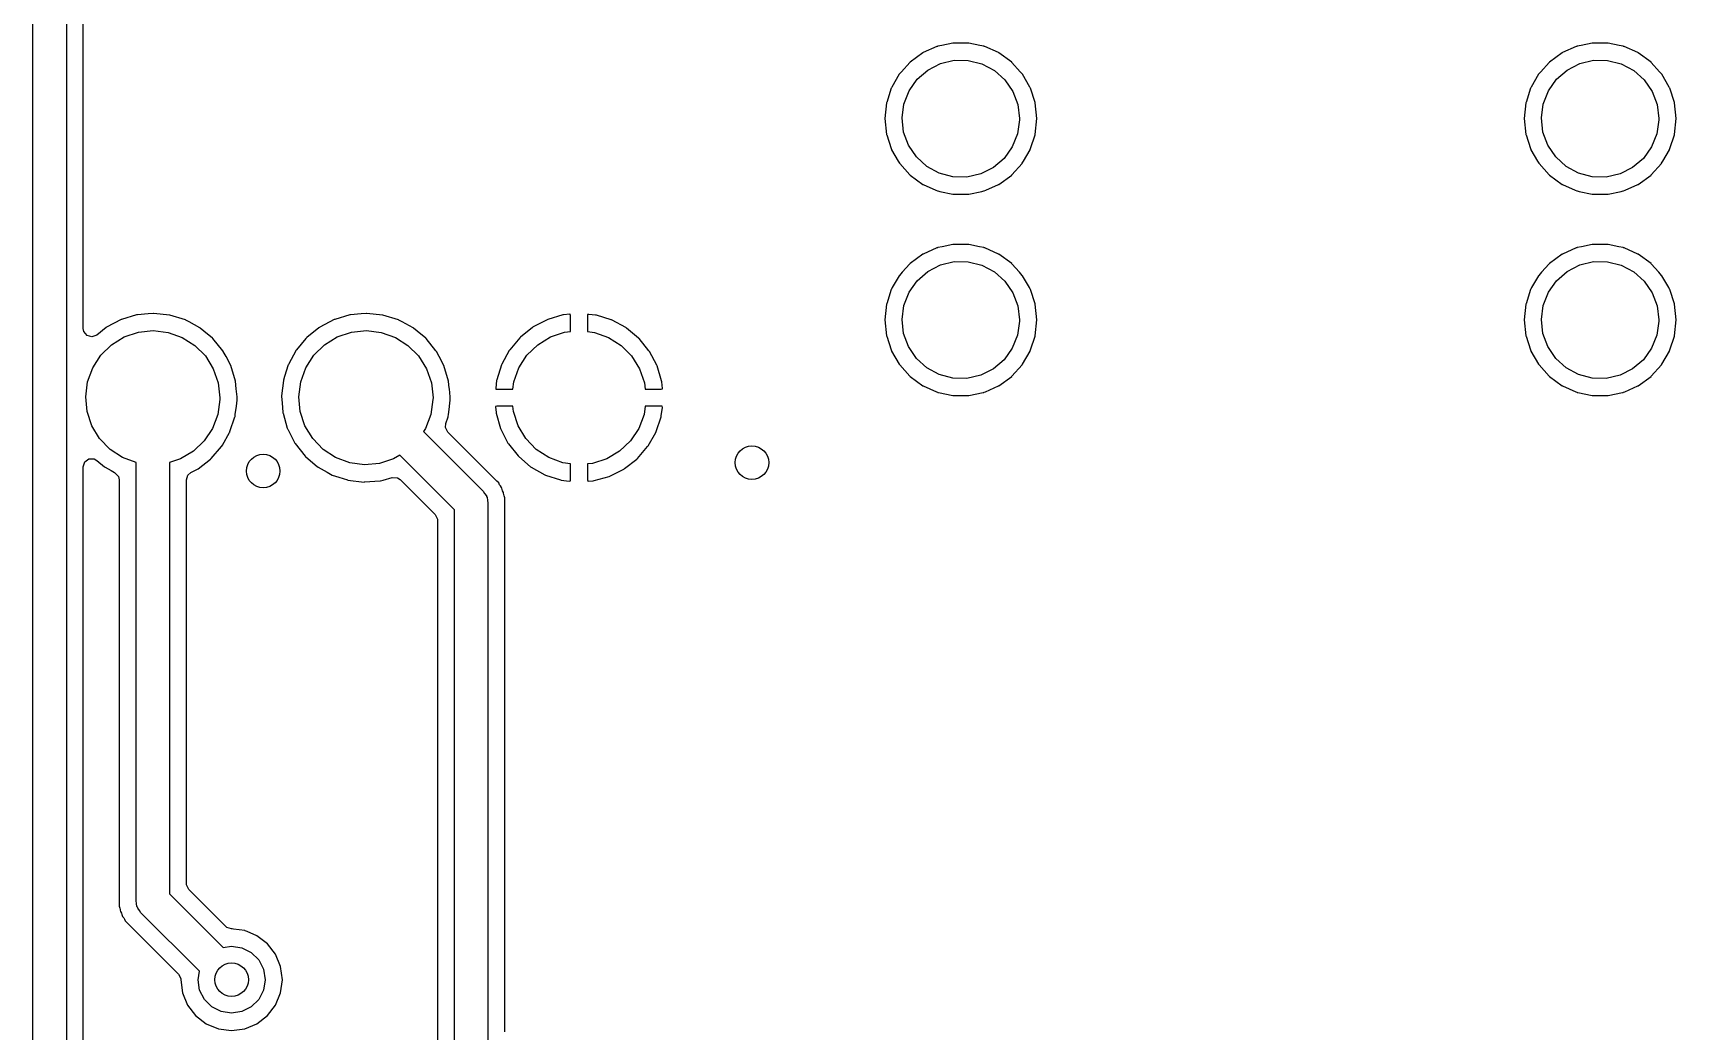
# Model space of a CAD drawing. Extents: x 0.4 to 11.3, y -7.9 to -0.4.
# Drawn here: x 5.304 to 6.075, y -3.637 to -3.168 of the extents above; entities that cross this region are included whole.
import ezdxf

# ---------------------------------------------------------------- set-up
doc = ezdxf.new("R2010")
doc.units = 0
doc.header["$MEASUREMENT"] = 0
doc.layers.add('BLACK', color=7, linetype='CONTINUOUS')

msp = doc.modelspace()

# ---------------------------------------------------------------- linework, layer by layer
at = {"layer": 'BLACK', "linetype": 'CONTINUOUS'}
for p, q in [((5.30431, -3.87124), (5.30431, -3.12875)), ((5.32006, -3.13202), (5.32006, -3.86798)), ((5.32795, -3.30717), (5.32795, -3.13691)), ((5.72856, -3.17484), (5.72213, -3.17771)), ((5.72875, -3.17476), (5.72856, -3.17484)), ((5.72856, -3.17484), (5.72856, -3.17484)), ((5.72895, -3.17472), (5.72875, -3.17476)), ((5.73083, -3.17432), (5.72895, -3.17472)), ((5.72895, -3.17472), (5.72895, -3.17472)), ((5.73604, -3.17321), (5.73083, -3.17432)), ((5.74349, -3.17321), (5.73604, -3.17321)), ((5.7487, -3.17432), (5.74349, -3.17321)), ((5.75058, -3.17472), (5.7487, -3.17432)), ((5.75078, -3.17476), (5.75058, -3.17472)), ((5.75058, -3.17472), (5.75058, -3.17472)), ((5.75097, -3.17484), (5.75078, -3.17476)), ((5.7574, -3.17771), (5.75097, -3.17484)), ((5.75097, -3.17484), (5.75097, -3.17484)), ((6.02856, -3.17484), (6.02213, -3.17771)), ((6.02875, -3.17476), (6.02856, -3.17484)), ((6.02856, -3.17484), (6.02856, -3.17484)), ((6.02895, -3.17472), (6.02875, -3.17476)), ((6.03083, -3.17432), (6.02895, -3.17472)), ((6.02895, -3.17472), (6.02895, -3.17472)), ((6.03604, -3.17321), (6.03083, -3.17432)), ((6.04349, -3.17321), (6.03604, -3.17321)), ((6.0487, -3.17432), (6.04349, -3.17321)), ((6.05058, -3.17472), (6.0487, -3.17432)), ((6.05078, -3.17476), (6.05058, -3.17472)), ((6.05058, -3.17472), (6.05058, -3.17472)), ((6.05097, -3.17484), (6.05078, -3.17476)), ((6.0574, -3.17771), (6.05097, -3.17484)), ((6.05097, -3.17484), (6.05097, -3.17484)), ((5.71577, -3.18232), (5.71187, -3.18666)), ((5.71591, -3.18217), (5.71577, -3.18232)), ((5.71577, -3.18232), (5.71577, -3.18232)), ((5.72194, -3.17779), (5.71591, -3.18217)), ((5.72213, -3.17771), (5.72194, -3.17779)), ((5.72213, -3.17771), (5.72213, -3.17771)), ((5.72427, -3.18587), (5.73016, -3.18283)), ((5.73016, -3.18283), (5.7366, -3.18128)), ((5.7366, -3.18128), (5.74322, -3.18132)), ((5.74322, -3.18132), (5.74964, -3.18293)), ((5.74964, -3.18293), (5.75549, -3.18603)), ((5.75759, -3.17779), (5.7574, -3.17771)), ((5.7574, -3.17771), (5.7574, -3.17771)), ((5.76362, -3.18217), (5.75759, -3.17779)), ((5.76375, -3.18232), (5.76362, -3.18217)), ((5.76766, -3.18666), (5.76375, -3.18232)), ((5.76375, -3.18232), (5.76375, -3.18232)), ((6.01577, -3.18232), (6.01187, -3.18666)), ((6.01591, -3.18217), (6.01577, -3.18232)), ((6.01577, -3.18232), (6.01577, -3.18232)), ((6.02194, -3.17779), (6.01591, -3.18217)), ((6.02213, -3.17771), (6.02194, -3.17779)), ((6.02213, -3.17771), (6.02213, -3.17771)), ((6.02427, -3.18587), (6.03016, -3.18283)), ((6.03016, -3.18283), (6.0366, -3.18128)), ((6.0366, -3.18128), (6.04322, -3.18132)), ((6.04322, -3.18132), (6.04964, -3.18293)), ((6.04964, -3.18293), (6.05549, -3.18603)), ((6.05759, -3.17779), (6.0574, -3.17771)), ((6.0574, -3.17771), (6.0574, -3.17771)), ((6.06362, -3.18217), (6.05759, -3.17779)), ((6.06375, -3.18232), (6.06362, -3.18217)), ((6.06766, -3.18666), (6.06375, -3.18232)), ((6.06375, -3.18232), (6.06375, -3.18232)), ((5.71082, -3.18788), (5.70736, -3.19388)), ((5.71092, -3.18771), (5.71082, -3.18788)), ((5.71082, -3.18788), (5.71082, -3.18788)), ((5.71187, -3.18666), (5.71092, -3.18771)), ((5.71548, -3.19564), (5.71928, -3.19022)), ((5.71928, -3.19022), (5.72427, -3.18587)), ((5.75549, -3.18603), (5.76044, -3.19044)), ((5.76044, -3.19044), (5.76419, -3.19589)), ((5.7686, -3.18771), (5.76766, -3.18666)), ((5.76871, -3.18788), (5.7686, -3.18771)), ((5.77217, -3.19388), (5.76871, -3.18788)), ((5.76871, -3.18788), (5.76871, -3.18788)), ((6.01082, -3.18788), (6.00736, -3.19388)), ((6.01092, -3.18771), (6.01082, -3.18788)), ((6.01082, -3.18788), (6.01082, -3.18788)), ((6.01187, -3.18666), (6.01092, -3.18771)), ((6.01548, -3.19564), (6.01928, -3.19022)), ((6.01928, -3.19022), (6.02427, -3.18587)), ((6.05549, -3.18603), (6.06044, -3.19044)), ((6.06044, -3.19044), (6.06419, -3.19589)), ((6.0686, -3.18771), (6.06766, -3.18666)), ((6.06871, -3.18788), (6.0686, -3.18771)), ((6.07217, -3.19388), (6.06871, -3.18788)), ((6.06871, -3.18788), (6.06871, -3.18788)), ((5.70713, -3.19436), (5.70496, -3.20106)), ((5.7072, -3.19416), (5.70713, -3.19436)), ((5.70713, -3.19436), (5.70713, -3.19436)), ((5.70736, -3.19388), (5.7072, -3.19416)), ((5.71307, -3.20181), (5.71548, -3.19564)), ((5.76419, -3.19589), (5.76653, -3.20209)), ((5.77233, -3.19416), (5.77217, -3.19388)), ((5.77239, -3.19436), (5.77233, -3.19416)), ((5.77457, -3.20106), (5.77239, -3.19436)), ((5.77239, -3.19436), (5.77239, -3.19436)), ((6.00713, -3.19436), (6.00496, -3.20106)), ((6.0072, -3.19416), (6.00713, -3.19436)), ((6.00713, -3.19436), (6.00713, -3.19436)), ((6.00736, -3.19388), (6.0072, -3.19416)), ((6.01307, -3.20181), (6.01548, -3.19564)), ((6.06419, -3.19589), (6.06653, -3.20209)), ((6.07233, -3.19416), (6.07217, -3.19388)), ((6.07239, -3.19436), (6.07233, -3.19416)), ((6.07457, -3.20106), (6.07239, -3.19436)), ((6.07239, -3.19436), (6.07239, -3.19436)), ((5.70489, -3.20125), (5.70412, -3.20866)), ((5.70496, -3.20106), (5.70489, -3.20125)), ((5.70496, -3.20106), (5.70496, -3.20106)), ((5.71221, -3.20837), (5.71307, -3.20181)), ((5.76653, -3.20209), (5.76732, -3.20866)), ((5.77463, -3.20125), (5.77457, -3.20106)), ((5.77457, -3.20106), (5.77457, -3.20106)), ((5.77541, -3.20866), (5.77463, -3.20125)), ((6.00489, -3.20125), (6.00412, -3.20866)), ((6.00496, -3.20106), (6.00489, -3.20125)), ((6.00496, -3.20106), (6.00496, -3.20106)), ((6.01221, -3.20837), (6.01307, -3.20181)), ((6.06653, -3.20209), (6.06732, -3.20866)), ((6.07463, -3.20125), (6.07457, -3.20106)), ((6.07457, -3.20106), (6.07457, -3.20106)), ((6.07541, -3.20866), (6.07463, -3.20125)), ((5.70412, -3.20866), (5.70489, -3.21607)), ((5.71293, -3.21495), (5.71221, -3.20837)), ((5.71521, -3.22117), (5.71293, -3.21495)), ((5.76732, -3.20924), (5.76638, -3.21579)), ((5.76732, -3.20866), (5.76732, -3.20924)), ((5.77463, -3.21607), (5.77541, -3.20866)), ((6.00412, -3.20866), (6.00489, -3.21607)), ((6.01293, -3.21495), (6.01221, -3.20837)), ((6.01521, -3.22117), (6.01293, -3.21495)), ((6.06732, -3.20924), (6.06638, -3.21579)), ((6.06732, -3.20866), (6.06732, -3.20924)), ((6.07463, -3.21607), (6.07541, -3.20866)), ((5.70489, -3.21607), (5.70496, -3.21627)), ((5.70496, -3.21627), (5.70496, -3.21627)), ((5.70496, -3.21627), (5.70706, -3.22272)), ((5.70706, -3.22272), (5.7072, -3.22316)), ((5.7072, -3.22316), (5.7073, -3.22334)), ((5.7189, -3.22667), (5.71521, -3.22117)), ((5.76391, -3.22194), (5.76005, -3.22732)), ((5.76638, -3.21579), (5.76391, -3.22194)), ((5.77223, -3.22334), (5.77233, -3.22316)), ((5.77233, -3.22316), (5.77247, -3.22272)), ((5.77247, -3.22272), (5.77457, -3.21627)), ((5.77457, -3.21627), (5.77463, -3.21607)), ((5.77457, -3.21627), (5.77457, -3.21627)), ((6.00489, -3.21607), (6.00496, -3.21627)), ((6.00496, -3.21627), (6.00496, -3.21627)), ((6.00496, -3.21627), (6.00706, -3.22272)), ((6.00706, -3.22272), (6.0072, -3.22316)), ((6.0072, -3.22316), (6.0073, -3.22334)), ((6.0189, -3.22667), (6.01521, -3.22117)), ((6.06391, -3.22194), (6.06005, -3.22732)), ((6.06638, -3.21579), (6.06391, -3.22194)), ((6.07223, -3.22334), (6.07233, -3.22316)), ((6.07233, -3.22316), (6.07247, -3.22272)), ((6.07247, -3.22272), (6.07457, -3.21627)), ((6.07457, -3.21627), (6.07463, -3.21607)), ((6.07457, -3.21627), (6.07457, -3.21627)), ((5.7073, -3.22334), (5.7073, -3.22334)), ((5.7073, -3.22334), (5.71038, -3.22867)), ((5.71038, -3.22867), (5.71092, -3.22961)), ((5.71092, -3.22961), (5.71106, -3.22977)), ((5.71106, -3.22977), (5.71577, -3.235)), ((5.7238, -3.23113), (5.7189, -3.22667)), ((5.76005, -3.22732), (5.75501, -3.23162)), ((5.76375, -3.235), (5.76847, -3.22977)), ((5.76847, -3.22977), (5.7686, -3.22961)), ((5.7686, -3.22961), (5.76915, -3.22867)), ((5.76915, -3.22867), (5.77223, -3.22334)), ((5.77223, -3.22334), (5.77223, -3.22334)), ((6.0073, -3.22334), (6.0073, -3.22334)), ((6.0073, -3.22334), (6.01038, -3.22867)), ((6.01038, -3.22867), (6.01092, -3.22961)), ((6.01092, -3.22961), (6.01106, -3.22977)), ((6.01106, -3.22977), (6.01577, -3.235)), ((6.0238, -3.23113), (6.0189, -3.22667)), ((6.06005, -3.22732), (6.05501, -3.23162)), ((6.06375, -3.235), (6.06847, -3.22977)), ((6.06847, -3.22977), (6.0686, -3.22961)), ((6.0686, -3.22961), (6.06915, -3.22867)), ((6.06915, -3.22867), (6.07223, -3.22334)), ((6.07223, -3.22334), (6.07223, -3.22334)), ((5.71577, -3.235), (5.71577, -3.235)), ((5.71577, -3.235), (5.71591, -3.23515)), ((5.71591, -3.23515), (5.72194, -3.23953)), ((5.72962, -3.23429), (5.7238, -3.23113)), ((5.73602, -3.23597), (5.72962, -3.23429)), ((5.74264, -3.23607), (5.73602, -3.23597)), ((5.7491, -3.23459), (5.74264, -3.23607)), ((5.75501, -3.23162), (5.7491, -3.23459)), ((5.75759, -3.23953), (5.76362, -3.23515)), ((5.76362, -3.23515), (5.76375, -3.235)), ((5.76375, -3.235), (5.76375, -3.235)), ((6.01577, -3.235), (6.01577, -3.235)), ((6.01577, -3.235), (6.01591, -3.23515)), ((6.01591, -3.23515), (6.02194, -3.23953)), ((6.02962, -3.23429), (6.0238, -3.23113)), ((6.03602, -3.23597), (6.02962, -3.23429)), ((6.04264, -3.23607), (6.03602, -3.23597)), ((6.0491, -3.23459), (6.04264, -3.23607)), ((6.05501, -3.23162), (6.0491, -3.23459)), ((6.05759, -3.23953), (6.06362, -3.23515)), ((6.06362, -3.23515), (6.06375, -3.235)), ((6.06375, -3.235), (6.06375, -3.235)), ((5.72194, -3.23953), (5.72213, -3.23962)), ((5.72213, -3.23962), (5.72213, -3.23962)), ((5.72213, -3.23962), (5.72805, -3.24225)), ((5.72805, -3.24225), (5.72875, -3.24256)), ((5.72875, -3.24256), (5.72895, -3.24261)), ((5.72895, -3.24261), (5.72895, -3.24261)), ((5.72895, -3.24261), (5.72997, -3.24283)), ((5.72997, -3.24283), (5.73604, -3.24411)), ((5.73604, -3.24411), (5.74349, -3.24411)), ((5.74349, -3.24411), (5.74955, -3.24283)), ((5.74955, -3.24283), (5.75058, -3.24261)), ((5.75058, -3.24261), (5.75078, -3.24256)), ((5.75058, -3.24261), (5.75058, -3.24261)), ((5.75078, -3.24256), (5.75148, -3.24225)), ((5.75148, -3.24225), (5.7574, -3.23962)), ((5.7574, -3.23962), (5.75759, -3.23953)), ((5.7574, -3.23962), (5.7574, -3.23962)), ((6.02194, -3.23953), (6.02213, -3.23962)), ((6.02213, -3.23962), (6.02213, -3.23962)), ((6.02213, -3.23962), (6.02805, -3.24225)), ((6.02805, -3.24225), (6.02875, -3.24256)), ((6.02875, -3.24256), (6.02895, -3.24261)), ((6.02895, -3.24261), (6.02895, -3.24261)), ((6.02895, -3.24261), (6.02997, -3.24283)), ((6.02997, -3.24283), (6.03604, -3.24411)), ((6.03604, -3.24411), (6.04349, -3.24411)), ((6.04349, -3.24411), (6.04955, -3.24283)), ((6.04955, -3.24283), (6.05058, -3.24261)), ((6.05058, -3.24261), (6.05078, -3.24256)), ((6.05058, -3.24261), (6.05058, -3.24261)), ((6.05078, -3.24256), (6.05148, -3.24225)), ((6.05148, -3.24225), (6.0574, -3.23962)), ((6.0574, -3.23962), (6.05759, -3.23953)), ((6.0574, -3.23962), (6.0574, -3.23962)), ((5.72856, -3.26933), (5.72213, -3.27219)), ((5.72875, -3.26925), (5.72856, -3.26933)), ((5.72856, -3.26933), (5.72856, -3.26933)), ((5.72895, -3.2692), (5.72875, -3.26925)), ((5.731, -3.26877), (5.72895, -3.2692)), ((5.72895, -3.2692), (5.72895, -3.2692)), ((5.73604, -3.2677), (5.731, -3.26877)), ((5.74349, -3.2677), (5.73604, -3.2677)), ((5.74853, -3.26877), (5.74349, -3.2677)), ((5.75058, -3.2692), (5.74853, -3.26877)), ((5.75078, -3.26925), (5.75058, -3.2692)), ((5.75058, -3.2692), (5.75058, -3.2692)), ((5.75097, -3.26933), (5.75078, -3.26925)), ((5.7574, -3.27219), (5.75097, -3.26933)), ((5.75097, -3.26933), (5.75097, -3.26933)), ((6.02856, -3.26933), (6.02213, -3.27219)), ((6.02875, -3.26925), (6.02856, -3.26933)), ((6.02856, -3.26933), (6.02856, -3.26933)), ((6.02895, -3.2692), (6.02875, -3.26925)), ((6.031, -3.26877), (6.02895, -3.2692)), ((6.02895, -3.2692), (6.02895, -3.2692)), ((6.03604, -3.2677), (6.031, -3.26877)), ((6.04349, -3.2677), (6.03604, -3.2677)), ((6.04853, -3.26877), (6.04349, -3.2677)), ((6.05058, -3.2692), (6.04853, -3.26877)), ((6.05078, -3.26925), (6.05058, -3.2692)), ((6.05058, -3.2692), (6.05058, -3.2692)), ((6.05097, -3.26933), (6.05078, -3.26925)), ((6.0574, -3.27219), (6.05097, -3.26933)), ((6.05097, -3.26933), (6.05097, -3.26933)), ((5.71577, -3.27681), (5.71225, -3.28073)), ((5.71591, -3.27666), (5.71577, -3.27681)), ((5.71577, -3.27681), (5.71577, -3.27681)), ((5.72194, -3.27228), (5.71591, -3.27666)), ((5.72213, -3.27219), (5.72194, -3.27228)), ((5.72213, -3.27219), (5.72213, -3.27219)), ((5.73016, -3.27732), (5.7366, -3.27577)), ((5.7366, -3.27577), (5.74322, -3.27581)), ((5.74322, -3.27581), (5.74964, -3.27742)), ((5.75759, -3.27228), (5.7574, -3.27219)), ((5.7574, -3.27219), (5.7574, -3.27219)), ((5.76362, -3.27666), (5.75759, -3.27228)), ((5.76375, -3.27681), (5.76362, -3.27666)), ((5.76728, -3.28073), (5.76375, -3.27681)), ((5.76375, -3.27681), (5.76375, -3.27681)), ((6.01577, -3.27681), (6.01225, -3.28073)), ((6.01591, -3.27666), (6.01577, -3.27681)), ((6.01577, -3.27681), (6.01577, -3.27681)), ((6.02194, -3.27228), (6.01591, -3.27666)), ((6.02213, -3.27219), (6.02194, -3.27228)), ((6.02213, -3.27219), (6.02213, -3.27219)), ((6.03016, -3.27732), (6.0366, -3.27577)), ((6.0366, -3.27577), (6.04322, -3.27581)), ((6.04322, -3.27581), (6.04964, -3.27742)), ((6.05759, -3.27228), (6.0574, -3.27219)), ((6.0574, -3.27219), (6.0574, -3.27219)), ((6.06362, -3.27666), (6.05759, -3.27228)), ((6.06375, -3.27681), (6.06362, -3.27666)), ((6.06728, -3.28073), (6.06375, -3.27681)), ((6.06375, -3.27681), (6.06375, -3.27681)), ((5.71082, -3.28237), (5.7076, -3.28796)), ((5.71092, -3.2822), (5.71082, -3.28237)), ((5.71082, -3.28237), (5.71082, -3.28237)), ((5.71225, -3.28073), (5.71092, -3.2822)), ((5.71548, -3.29013), (5.71928, -3.28471)), ((5.71928, -3.28471), (5.72427, -3.28036)), ((5.72427, -3.28036), (5.73016, -3.27732)), ((5.74964, -3.27742), (5.75549, -3.28052)), ((5.75549, -3.28052), (5.76044, -3.28492)), ((5.7686, -3.2822), (5.76728, -3.28073)), ((5.76871, -3.28237), (5.7686, -3.2822)), ((5.77193, -3.28796), (5.76871, -3.28237)), ((5.76871, -3.28237), (5.76871, -3.28237)), ((6.01082, -3.28237), (6.0076, -3.28796)), ((6.01092, -3.2822), (6.01082, -3.28237)), ((6.01082, -3.28237), (6.01082, -3.28237)), ((6.01225, -3.28073), (6.01092, -3.2822)), ((6.01548, -3.29013), (6.01928, -3.28471)), ((6.01928, -3.28471), (6.02427, -3.28036)), ((6.02427, -3.28036), (6.03016, -3.27732)), ((6.04964, -3.27742), (6.05549, -3.28052)), ((6.05549, -3.28052), (6.06044, -3.28492)), ((6.0686, -3.2822), (6.06728, -3.28073)), ((6.06871, -3.28237), (6.0686, -3.2822)), ((6.07193, -3.28796), (6.06871, -3.28237)), ((6.06871, -3.28237), (6.06871, -3.28237)), ((5.70713, -3.28884), (5.70496, -3.29554)), ((5.7072, -3.28865), (5.70713, -3.28884)), ((5.70713, -3.28884), (5.70713, -3.28884)), ((5.7076, -3.28796), (5.7072, -3.28865)), ((5.71307, -3.2963), (5.71548, -3.29013)), ((5.76044, -3.28492), (5.76419, -3.29038)), ((5.76419, -3.29038), (5.76653, -3.29658)), ((5.77233, -3.28865), (5.77193, -3.28796)), ((5.77239, -3.28884), (5.77233, -3.28865)), ((5.77457, -3.29554), (5.77239, -3.28884)), ((5.77239, -3.28884), (5.77239, -3.28884)), ((6.00713, -3.28884), (6.00496, -3.29554)), ((6.0072, -3.28865), (6.00713, -3.28884)), ((6.00713, -3.28884), (6.00713, -3.28884)), ((6.0076, -3.28796), (6.0072, -3.28865)), ((6.01307, -3.2963), (6.01548, -3.29013)), ((6.06044, -3.28492), (6.06419, -3.29038)), ((6.06419, -3.29038), (6.06653, -3.29658)), ((6.07233, -3.28865), (6.07193, -3.28796)), ((6.07239, -3.28884), (6.07233, -3.28865)), ((6.07457, -3.29554), (6.07239, -3.28884)), ((6.07239, -3.28884), (6.07239, -3.28884)), ((5.35834, -3.30026), (5.35336, -3.30071)), ((5.36087, -3.30003), (5.35834, -3.30026)), ((5.36106, -3.30005), (5.36087, -3.30003)), ((5.36836, -3.30081), (5.36106, -3.30005)), ((5.36106, -3.30005), (5.36106, -3.30005)), ((5.45834, -3.30026), (5.45336, -3.30071)), ((5.46087, -3.30003), (5.45834, -3.30026)), ((5.46106, -3.30005), (5.46087, -3.30003)), ((5.46836, -3.30081), (5.46106, -3.30005)), ((5.46106, -3.30005), (5.46106, -3.30005)), ((5.70489, -3.29574), (5.70412, -3.30315)), ((5.70496, -3.29554), (5.70489, -3.29574)), ((5.70496, -3.29554), (5.70496, -3.29554)), ((5.71221, -3.30286), (5.71307, -3.2963)), ((5.76653, -3.29658), (5.76732, -3.30315)), ((5.77457, -3.29554), (5.77457, -3.29554)), ((5.77463, -3.29574), (5.77457, -3.29554)), ((5.77541, -3.30315), (5.77463, -3.29574)), ((6.00489, -3.29574), (6.00412, -3.30315)), ((6.00496, -3.29554), (6.00489, -3.29574)), ((6.00496, -3.29554), (6.00496, -3.29554)), ((6.01221, -3.30286), (6.01307, -3.2963)), ((6.06653, -3.29658), (6.06732, -3.30315)), ((6.07463, -3.29574), (6.07457, -3.29554)), ((6.07457, -3.29554), (6.07457, -3.29554)), ((6.07541, -3.30315), (6.07463, -3.29574)), ((5.32821, -3.30855), (5.32795, -3.30717)), ((5.33877, -3.30661), (5.33429, -3.31021)), ((5.33892, -3.30649), (5.33877, -3.30661)), ((5.33877, -3.30661), (5.33877, -3.30661)), ((5.34576, -3.30291), (5.33892, -3.30649)), ((5.34595, -3.30285), (5.34576, -3.30291)), ((5.35299, -3.30078), (5.34595, -3.30285)), ((5.34595, -3.30285), (5.34595, -3.30285)), ((5.35317, -3.30073), (5.35299, -3.30078)), ((5.35299, -3.30078), (5.35299, -3.30078)), ((5.35336, -3.30071), (5.35317, -3.30073)), ((5.35336, -3.30071), (5.35336, -3.30071)), ((5.36855, -3.30083), (5.36836, -3.30081)), ((5.36836, -3.30081), (5.36836, -3.30081)), ((5.37593, -3.30312), (5.36855, -3.30083)), ((5.3761, -3.30321), (5.37593, -3.30312)), ((5.37767, -3.30406), (5.3761, -3.30321)), ((5.3761, -3.30321), (5.3761, -3.30321)), ((5.38272, -3.30679), (5.37767, -3.30406)), ((5.38287, -3.30691), (5.38272, -3.30679)), ((5.38457, -3.30832), (5.38287, -3.30691)), ((5.38287, -3.30691), (5.38287, -3.30691)), ((5.43844, -3.30687), (5.4329, -3.31133)), ((5.43877, -3.30661), (5.43844, -3.30687)), ((5.43892, -3.30649), (5.43877, -3.30661)), ((5.43877, -3.30661), (5.43877, -3.30661)), ((5.44576, -3.30291), (5.43892, -3.30649)), ((5.44595, -3.30285), (5.44576, -3.30291)), ((5.45299, -3.30078), (5.44595, -3.30285)), ((5.44595, -3.30285), (5.44595, -3.30285)), ((5.45317, -3.30073), (5.45299, -3.30078)), ((5.45299, -3.30078), (5.45299, -3.30078)), ((5.45336, -3.30071), (5.45317, -3.30073)), ((5.45336, -3.30071), (5.45336, -3.30071)), ((5.46855, -3.30083), (5.46836, -3.30081)), ((5.46836, -3.30081), (5.46836, -3.30081)), ((5.47593, -3.30312), (5.46855, -3.30083)), ((5.4761, -3.30321), (5.47593, -3.30312)), ((5.47767, -3.30406), (5.4761, -3.30321)), ((5.4761, -3.30321), (5.4761, -3.30321)), ((5.48272, -3.30679), (5.47767, -3.30406)), ((5.48287, -3.30691), (5.48272, -3.30679)), ((5.48457, -3.30832), (5.48287, -3.30691)), ((5.48287, -3.30691), (5.48287, -3.30691)), ((5.53878, -3.30662), (5.53306, -3.31122)), ((5.5391, -3.30642), (5.53878, -3.30662)), ((5.5456, -3.30301), (5.5391, -3.30642)), ((5.54595, -3.30287), (5.5456, -3.30301)), ((5.55299, -3.3008), (5.54595, -3.30287)), ((5.55337, -3.30073), (5.55299, -3.3008)), ((5.55626, -3.30047), (5.55337, -3.30073)), ((5.5564, -3.30048), (5.55626, -3.30047)), ((5.55649, -3.30055), (5.5564, -3.30048)), ((5.55665, -3.30105), (5.55649, -3.30055)), ((5.55665, -3.30855), (5.55665, -3.30105)), ((5.56456, -3.30068), (5.56453, -3.30084)), ((5.56453, -3.30084), (5.56453, -3.30855)), ((5.56463, -3.30061), (5.56456, -3.30068)), ((5.56514, -3.3005), (5.56463, -3.30061)), ((5.56836, -3.30083), (5.56514, -3.3005)), ((5.56873, -3.30091), (5.56836, -3.30083)), ((5.57574, -3.30308), (5.56873, -3.30091)), ((5.5759, -3.30315), (5.57574, -3.30308)), ((5.57609, -3.30323), (5.5759, -3.30315)), ((5.58254, -3.30672), (5.57609, -3.30323)), ((5.58286, -3.30693), (5.58254, -3.30672)), ((5.58851, -3.31161), (5.58286, -3.30693)), ((5.70412, -3.30315), (5.70489, -3.31056)), ((5.71293, -3.30944), (5.71221, -3.30286)), ((5.76732, -3.30373), (5.76638, -3.31028)), ((5.76732, -3.30315), (5.76732, -3.30373)), ((5.77463, -3.31056), (5.77541, -3.30315)), ((6.00412, -3.30315), (6.00489, -3.31056)), ((6.01293, -3.30944), (6.01221, -3.30286)), ((6.06732, -3.30373), (6.06638, -3.31028)), ((6.06732, -3.30315), (6.06732, -3.30373)), ((6.07463, -3.31056), (6.07541, -3.30315)), ((5.32972, -3.31043), (5.32821, -3.30855)), ((5.33204, -3.31106), (5.32972, -3.31043)), ((5.33429, -3.31021), (5.33204, -3.31106)), ((5.33618, -3.3197), (5.3412, -3.31479)), ((5.3412, -3.31479), (5.34718, -3.31111)), ((5.34718, -3.31111), (5.35383, -3.30884)), ((5.35383, -3.30884), (5.36081, -3.30811)), ((5.36081, -3.30811), (5.36778, -3.30894)), ((5.36778, -3.30894), (5.3744, -3.3113)), ((5.3744, -3.3113), (5.38033, -3.31506)), ((5.38033, -3.31506), (5.38527, -3.32004)), ((5.38868, -3.31172), (5.38457, -3.30832)), ((5.3888, -3.31186), (5.38868, -3.31172)), ((5.39344, -3.31755), (5.3888, -3.31186)), ((5.3888, -3.31186), (5.3888, -3.31186)), ((5.43244, -3.31188), (5.42805, -3.3171)), ((5.4329, -3.31133), (5.43244, -3.31188)), ((5.43618, -3.3197), (5.4412, -3.31479)), ((5.4412, -3.31479), (5.44718, -3.31111)), ((5.44718, -3.31111), (5.45383, -3.30884)), ((5.45383, -3.30884), (5.46081, -3.30811)), ((5.46081, -3.30811), (5.46778, -3.30894)), ((5.46778, -3.30894), (5.4744, -3.3113)), ((5.4744, -3.3113), (5.48033, -3.31506)), ((5.48033, -3.31506), (5.48527, -3.32004)), ((5.48868, -3.31172), (5.48457, -3.30832)), ((5.4888, -3.31186), (5.48868, -3.31172)), ((5.49344, -3.31755), (5.4888, -3.31186)), ((5.4888, -3.31186), (5.4888, -3.31186)), ((5.53279, -3.31149), (5.52807, -3.31711)), ((5.53306, -3.31122), (5.53279, -3.31149)), ((5.53618, -3.3197), (5.5412, -3.31479)), ((5.5412, -3.31479), (5.54718, -3.31111)), ((5.54718, -3.31111), (5.55383, -3.30884)), ((5.55383, -3.30884), (5.55665, -3.30855)), ((5.56453, -3.30855), (5.56778, -3.30894)), ((5.56778, -3.30894), (5.5744, -3.3113)), ((5.5744, -3.3113), (5.58033, -3.31506)), ((5.58033, -3.31506), (5.58527, -3.32004)), ((5.58878, -3.31188), (5.58851, -3.31161)), ((5.59342, -3.31757), (5.58878, -3.31188)), ((5.70489, -3.31056), (5.70496, -3.31076)), ((5.70496, -3.31076), (5.70496, -3.31076)), ((5.70496, -3.31076), (5.70706, -3.31722)), ((5.71521, -3.31566), (5.71293, -3.30944)), ((5.7189, -3.32116), (5.71521, -3.31566)), ((5.76638, -3.31028), (5.76391, -3.31643)), ((5.77247, -3.31722), (5.77457, -3.31076)), ((5.77457, -3.31076), (5.77463, -3.31056)), ((5.77457, -3.31076), (5.77457, -3.31076)), ((6.00489, -3.31056), (6.00496, -3.31076)), ((6.00496, -3.31076), (6.00496, -3.31076)), ((6.00496, -3.31076), (6.00706, -3.31722)), ((6.01521, -3.31566), (6.01293, -3.30944)), ((6.0189, -3.32116), (6.01521, -3.31566)), ((6.06638, -3.31028), (6.06391, -3.31643)), ((6.07247, -3.31722), (6.07457, -3.31076)), ((6.07457, -3.31076), (6.07463, -3.31056)), ((6.07457, -3.31076), (6.07457, -3.31076)), ((5.33238, -3.3256), (5.33618, -3.3197)), ((5.38527, -3.32004), (5.38899, -3.326)), ((5.39356, -3.3177), (5.39344, -3.31755)), ((5.39365, -3.31787), (5.39356, -3.3177)), ((5.39494, -3.32029), (5.39365, -3.31787)), ((5.39365, -3.31787), (5.39365, -3.31787)), ((5.39718, -3.32452), (5.39494, -3.32029)), ((5.42793, -3.31724), (5.42421, -3.32401)), ((5.42805, -3.3171), (5.42793, -3.31724)), ((5.42805, -3.3171), (5.42805, -3.3171)), ((5.43238, -3.3256), (5.43618, -3.3197)), ((5.48527, -3.32004), (5.48899, -3.326)), ((5.49356, -3.3177), (5.49344, -3.31755)), ((5.49365, -3.31787), (5.49356, -3.3177)), ((5.49494, -3.32029), (5.49365, -3.31787)), ((5.49365, -3.31787), (5.49365, -3.31787)), ((5.49718, -3.32452), (5.49494, -3.32029)), ((5.52786, -3.31742), (5.52432, -3.32385)), ((5.52807, -3.31711), (5.52786, -3.31742)), ((5.53238, -3.3256), (5.53618, -3.3197)), ((5.58527, -3.32004), (5.58899, -3.326)), ((5.59363, -3.31788), (5.59342, -3.31757)), ((5.59708, -3.32436), (5.59363, -3.31788)), ((5.70706, -3.31722), (5.7072, -3.31765)), ((5.7072, -3.31765), (5.7073, -3.31783)), ((5.7073, -3.31783), (5.7073, -3.31783)), ((5.7073, -3.31783), (5.71078, -3.32385)), ((5.7238, -3.32561), (5.7189, -3.32116)), ((5.76005, -3.3218), (5.75501, -3.3261)), ((5.76391, -3.31643), (5.76005, -3.3218)), ((5.76875, -3.32385), (5.77223, -3.31783)), ((5.77223, -3.31783), (5.77233, -3.31765)), ((5.77223, -3.31783), (5.77223, -3.31783)), ((5.77233, -3.31765), (5.77247, -3.31722)), ((6.00706, -3.31722), (6.0072, -3.31765)), ((6.0072, -3.31765), (6.0073, -3.31783)), ((6.0073, -3.31783), (6.0073, -3.31783)), ((6.0073, -3.31783), (6.01078, -3.32385)), ((6.0238, -3.32561), (6.0189, -3.32116)), ((6.06005, -3.3218), (6.05501, -3.3261)), ((6.06391, -3.31643), (6.06005, -3.3218)), ((6.06875, -3.32385), (6.07223, -3.31783)), ((6.07223, -3.31783), (6.07233, -3.31765)), ((6.07223, -3.31783), (6.07223, -3.31783)), ((6.07233, -3.31765), (6.07247, -3.31722)), ((5.32998, -3.3322), (5.33238, -3.3256)), ((5.38899, -3.326), (5.3913, -3.33263)), ((5.39942, -3.33192), (5.39718, -3.32452)), ((5.42243, -3.32964), (5.42188, -3.33138)), ((5.42415, -3.3242), (5.42243, -3.32964)), ((5.42421, -3.32401), (5.42415, -3.3242)), ((5.42415, -3.3242), (5.42415, -3.3242)), ((5.42998, -3.3322), (5.43238, -3.3256)), ((5.48899, -3.326), (5.4913, -3.33263)), ((5.49942, -3.33192), (5.49718, -3.32452)), ((5.52417, -3.3242), (5.52195, -3.3312)), ((5.52432, -3.32385), (5.52417, -3.3242)), ((5.52998, -3.3322), (5.53238, -3.3256)), ((5.58899, -3.326), (5.5913, -3.33263)), ((5.59722, -3.32471), (5.59708, -3.32436)), ((5.59934, -3.33174), (5.59722, -3.32471)), ((5.71078, -3.32385), (5.71092, -3.3241)), ((5.71092, -3.3241), (5.71106, -3.32425)), ((5.71106, -3.32425), (5.71577, -3.32949)), ((5.71577, -3.32949), (5.71577, -3.32949)), ((5.71577, -3.32949), (5.71591, -3.32964)), ((5.71591, -3.32964), (5.72194, -3.33402)), ((5.72962, -3.32877), (5.7238, -3.32561)), ((5.73602, -3.33045), (5.72962, -3.32877)), ((5.74264, -3.33056), (5.73602, -3.33045)), ((5.7491, -3.32908), (5.74264, -3.33056)), ((5.75501, -3.3261), (5.7491, -3.32908)), ((5.75759, -3.33402), (5.76362, -3.32964)), ((5.76362, -3.32964), (5.76375, -3.32949)), ((5.76375, -3.32949), (5.76847, -3.32425)), ((5.76375, -3.32949), (5.76375, -3.32949)), ((5.76847, -3.32425), (5.7686, -3.3241)), ((5.7686, -3.3241), (5.76875, -3.32385)), ((6.01078, -3.32385), (6.01092, -3.3241)), ((6.01092, -3.3241), (6.01106, -3.32425)), ((6.01106, -3.32425), (6.01577, -3.32949)), ((6.01577, -3.32949), (6.01577, -3.32949)), ((6.01577, -3.32949), (6.01591, -3.32964)), ((6.01591, -3.32964), (6.02194, -3.33402)), ((6.02962, -3.32877), (6.0238, -3.32561)), ((6.03602, -3.33045), (6.02962, -3.32877)), ((6.04264, -3.33056), (6.03602, -3.33045)), ((6.0491, -3.32908), (6.04264, -3.33056)), ((6.05501, -3.3261), (6.0491, -3.32908)), ((6.05759, -3.33402), (6.06362, -3.32964)), ((6.06362, -3.32964), (6.06375, -3.32949)), ((6.06375, -3.32949), (6.06847, -3.32425)), ((6.06375, -3.32949), (6.06375, -3.32949)), ((6.06847, -3.32425), (6.0686, -3.3241)), ((6.0686, -3.3241), (6.06875, -3.32385)), ((5.3291, -3.33917), (5.32998, -3.3322)), ((5.3913, -3.33263), (5.39209, -3.33961)), ((5.39977, -3.33552), (5.39942, -3.33192)), ((5.40014, -3.33924), (5.39977, -3.33552)), ((5.42105, -3.3387), (5.42101, -3.33905)), ((5.42185, -3.33157), (5.42105, -3.3387)), ((5.42188, -3.33138), (5.42185, -3.33157)), ((5.42185, -3.33157), (5.42185, -3.33157)), ((5.4291, -3.33917), (5.42998, -3.3322)), ((5.4913, -3.33263), (5.49209, -3.33961)), ((5.49972, -3.33506), (5.49942, -3.33192)), ((5.49977, -3.33552), (5.49972, -3.33506)), ((5.50014, -3.33924), (5.49977, -3.33552)), ((5.52187, -3.33157), (5.52148, -3.33506)), ((5.52148, -3.33506), (5.52159, -3.33557)), ((5.52159, -3.33557), (5.52165, -3.33563)), ((5.52165, -3.33563), (5.52183, -3.33567)), ((5.52183, -3.33567), (5.52954, -3.33567)), ((5.52195, -3.3312), (5.52187, -3.33157)), ((5.52954, -3.33567), (5.52998, -3.3322)), ((5.5913, -3.33263), (5.59164, -3.33567)), ((5.59164, -3.33567), (5.59915, -3.33567)), ((5.59915, -3.33567), (5.59965, -3.33551)), ((5.59942, -3.33211), (5.59934, -3.33174)), ((5.59973, -3.33527), (5.59942, -3.33211)), ((5.59965, -3.33551), (5.59971, -3.33542)), ((5.59971, -3.33542), (5.59973, -3.33527)), ((5.72194, -3.33402), (5.72213, -3.3341)), ((5.72213, -3.3341), (5.72213, -3.3341)), ((5.72213, -3.3341), (5.72827, -3.33684)), ((5.72827, -3.33684), (5.72875, -3.33705)), ((5.72875, -3.33705), (5.72895, -3.3371)), ((5.72895, -3.3371), (5.72895, -3.3371)), ((5.72895, -3.3371), (5.7293, -3.33717)), ((5.7293, -3.33717), (5.73604, -3.3386)), ((5.73604, -3.3386), (5.74349, -3.3386)), ((5.74349, -3.3386), (5.75022, -3.33717)), ((5.75022, -3.33717), (5.75058, -3.3371)), ((5.75058, -3.3371), (5.75078, -3.33705)), ((5.75058, -3.3371), (5.75058, -3.3371)), ((5.75078, -3.33705), (5.75126, -3.33684)), ((5.75126, -3.33684), (5.7574, -3.3341)), ((5.7574, -3.3341), (5.75759, -3.33402)), ((5.7574, -3.3341), (5.7574, -3.3341)), ((6.02194, -3.33402), (6.02213, -3.3341)), ((6.02213, -3.3341), (6.02213, -3.3341)), ((6.02213, -3.3341), (6.02827, -3.33684)), ((6.02827, -3.33684), (6.02875, -3.33705)), ((6.02875, -3.33705), (6.02895, -3.3371)), ((6.02895, -3.3371), (6.02895, -3.3371)), ((6.02895, -3.3371), (6.0293, -3.33717)), ((6.0293, -3.33717), (6.03604, -3.3386)), ((6.03604, -3.3386), (6.04349, -3.3386)), ((6.04349, -3.3386), (6.05022, -3.33717)), ((6.05022, -3.33717), (6.05058, -3.3371)), ((6.05058, -3.3371), (6.05078, -3.33705)), ((6.05058, -3.3371), (6.05058, -3.3371)), ((6.05078, -3.33705), (6.05126, -3.33684)), ((6.05126, -3.33684), (6.0574, -3.3341)), ((6.0574, -3.3341), (6.05759, -3.33402)), ((6.0574, -3.3341), (6.0574, -3.3341)), ((5.32978, -3.34615), (5.3291, -3.33917)), ((5.332, -3.35282), (5.32978, -3.34615)), ((5.39207, -3.34049), (5.3911, -3.34744)), ((5.39209, -3.33961), (5.39207, -3.34049)), ((5.3993, -3.34751), (5.3998, -3.34354)), ((5.3998, -3.34354), (5.40016, -3.34071)), ((5.40017, -3.33961), (5.40014, -3.33924)), ((5.40016, -3.34071), (5.40017, -3.33961)), ((5.42101, -3.33905), (5.42126, -3.34204)), ((5.42126, -3.34204), (5.42164, -3.34656)), ((5.42164, -3.34656), (5.42166, -3.34675)), ((5.42978, -3.34615), (5.4291, -3.33917)), ((5.432, -3.35282), (5.42978, -3.34615)), ((5.49207, -3.34049), (5.4911, -3.34744)), ((5.49209, -3.33961), (5.49207, -3.34049)), ((5.4993, -3.34751), (5.49975, -3.34393)), ((5.49975, -3.34393), (5.4998, -3.34354)), ((5.4998, -3.34354), (5.50016, -3.34071)), ((5.50017, -3.33961), (5.50014, -3.33924)), ((5.50016, -3.34071), (5.50017, -3.33961)), ((5.52146, -3.3438), (5.52144, -3.34393)), ((5.52144, -3.34393), (5.52166, -3.34656)), ((5.52153, -3.34371), (5.52146, -3.3438)), ((5.52203, -3.34354), (5.52153, -3.34371)), ((5.52166, -3.34656), (5.52173, -3.34693)), ((5.52953, -3.34354), (5.52203, -3.34354)), ((5.52978, -3.34615), (5.52953, -3.34354)), ((5.532, -3.35282), (5.52978, -3.34615)), ((5.59164, -3.34354), (5.5911, -3.34744)), ((5.59935, -3.34354), (5.59164, -3.34354)), ((5.59919, -3.34818), (5.5997, -3.34416)), ((5.59955, -3.34359), (5.59935, -3.34354)), ((5.5996, -3.34364), (5.59955, -3.34359)), ((5.5997, -3.34416), (5.5996, -3.34364)), ((5.33564, -3.35882), (5.332, -3.35282)), ((5.3886, -3.354), (5.38472, -3.35985)), ((5.3911, -3.34744), (5.3886, -3.354)), ((5.39681, -3.35552), (5.39913, -3.34856)), ((5.39913, -3.34856), (5.39919, -3.34838)), ((5.39913, -3.34856), (5.39913, -3.34856)), ((5.39919, -3.34838), (5.3993, -3.34751)), ((5.42166, -3.34675), (5.42171, -3.34693)), ((5.42171, -3.34693), (5.42171, -3.34693)), ((5.42171, -3.34693), (5.42371, -3.3539)), ((5.42371, -3.3539), (5.42379, -3.35418)), ((5.42379, -3.35418), (5.42388, -3.35435)), ((5.43564, -3.35882), (5.432, -3.35282)), ((5.4886, -3.354), (5.48761, -3.35549)), ((5.4911, -3.34744), (5.4886, -3.354)), ((5.49792, -3.35358), (5.49807, -3.35174)), ((5.49901, -3.35573), (5.49792, -3.35358)), ((5.49807, -3.35174), (5.49913, -3.34856)), ((5.49913, -3.34856), (5.49919, -3.34838)), ((5.49913, -3.34856), (5.49913, -3.34856)), ((5.49919, -3.34838), (5.4993, -3.34751)), ((5.52173, -3.34693), (5.52376, -3.35399)), ((5.52376, -3.35399), (5.5239, -3.35434)), ((5.53564, -3.35882), (5.532, -3.35282)), ((5.5886, -3.354), (5.58472, -3.35985)), ((5.5911, -3.34744), (5.5886, -3.354)), ((5.59679, -3.35552), (5.59911, -3.34855)), ((5.59911, -3.34855), (5.59919, -3.34818)), ((5.34051, -3.36387), (5.33564, -3.35882)), ((5.38472, -3.35985), (5.37963, -3.36469)), ((5.39293, -3.36242), (5.39324, -3.36188)), ((5.39324, -3.36188), (5.39665, -3.35587)), ((5.39665, -3.35587), (5.39675, -3.35571)), ((5.39665, -3.35587), (5.39665, -3.35587)), ((5.39675, -3.35571), (5.39681, -3.35552)), ((5.42388, -3.35435), (5.42723, -3.36088)), ((5.42723, -3.36088), (5.42723, -3.36088)), ((5.42723, -3.36088), (5.42732, -3.36105)), ((5.42732, -3.36105), (5.43212, -3.3671)), ((5.44051, -3.36387), (5.43564, -3.35882)), ((5.48761, -3.35549), (5.51558, -3.38346)), ((5.52203, -3.37874), (5.49901, -3.35573)), ((5.5239, -3.35434), (5.52725, -3.36087)), ((5.52725, -3.36087), (5.52746, -3.36119)), ((5.52746, -3.36119), (5.53201, -3.36694)), ((5.54051, -3.36387), (5.53564, -3.35882)), ((5.58472, -3.35985), (5.57963, -3.36469)), ((5.59301, -3.36224), (5.59664, -3.35586)), ((5.59664, -3.35586), (5.59679, -3.35552)), ((5.32795, -3.37199), (5.3287, -3.3697)), ((5.3287, -3.3697), (5.33065, -3.36828)), ((5.33065, -3.36828), (5.33305, -3.36828)), ((5.33305, -3.36828), (5.33438, -3.36902)), ((5.33438, -3.36902), (5.33786, -3.37198)), ((5.34639, -3.36772), (5.34051, -3.36387)), ((5.35272, -3.37007), (5.34639, -3.36772)), ((5.3736, -3.36829), (5.36846, -3.36996)), ((5.37963, -3.36469), (5.3736, -3.36829)), ((5.38195, -3.37291), (5.38774, -3.36839)), ((5.38774, -3.36839), (5.38789, -3.36827)), ((5.38774, -3.36839), (5.38774, -3.36839)), ((5.38789, -3.36827), (5.38802, -3.36811)), ((5.38802, -3.36811), (5.39281, -3.36257)), ((5.39281, -3.36257), (5.39293, -3.36242)), ((5.39281, -3.36257), (5.39281, -3.36257)), ((5.43212, -3.3671), (5.43226, -3.36722)), ((5.43226, -3.36722), (5.43226, -3.36722)), ((5.43226, -3.36722), (5.43786, -3.37198)), ((5.44639, -3.36772), (5.44051, -3.36387)), ((5.45297, -3.37017), (5.44639, -3.36772)), ((5.4736, -3.36829), (5.46692, -3.37046)), ((5.47644, -3.3666), (5.4736, -3.36829)), ((5.50213, -3.39228), (5.47644, -3.3666)), ((5.53201, -3.36694), (5.53228, -3.36721)), ((5.53228, -3.36721), (5.53787, -3.37197)), ((5.54639, -3.36772), (5.54051, -3.36387)), ((5.55297, -3.37017), (5.54639, -3.36772)), ((5.5736, -3.36829), (5.56692, -3.37046)), ((5.57963, -3.36469), (5.5736, -3.36829)), ((5.58194, -3.37289), (5.58772, -3.36837)), ((5.58772, -3.36837), (5.588, -3.36811)), ((5.588, -3.36811), (5.59279, -3.36255)), ((5.59279, -3.36255), (5.59301, -3.36224)), ((5.32795, -3.64701), (5.32795, -3.37199)), ((5.33786, -3.37198), (5.33786, -3.37198)), ((5.33786, -3.37198), (5.338, -3.37211)), ((5.338, -3.37211), (5.33817, -3.3722)), ((5.33817, -3.3722), (5.33817, -3.3722)), ((5.33817, -3.3722), (5.34104, -3.37381)), ((5.34104, -3.37381), (5.34263, -3.37469)), ((5.34263, -3.37469), (5.34283, -3.3748)), ((5.34283, -3.3748), (5.34446, -3.37657)), ((5.34446, -3.37657), (5.34482, -3.37821)), ((5.35272, -3.5757), (5.35272, -3.37007)), ((5.36846, -3.36996), (5.36846, -3.57244)), ((5.37636, -3.37817), (5.3771, -3.37588)), ((5.3771, -3.37588), (5.3785, -3.37469)), ((5.3785, -3.37469), (5.38163, -3.37311)), ((5.38163, -3.37311), (5.3818, -3.37303)), ((5.38163, -3.37311), (5.38163, -3.37311)), ((5.3818, -3.37303), (5.38195, -3.37291)), ((5.43786, -3.37198), (5.43786, -3.37198)), ((5.43786, -3.37198), (5.438, -3.37211)), ((5.438, -3.37211), (5.43817, -3.3722)), ((5.43817, -3.3722), (5.43817, -3.3722)), ((5.43817, -3.3722), (5.4424, -3.37457)), ((5.4424, -3.37457), (5.44474, -3.37588)), ((5.44474, -3.37588), (5.44794, -3.37692)), ((5.44794, -3.37692), (5.45191, -3.3782)), ((5.45993, -3.3711), (5.45297, -3.37017)), ((5.46692, -3.37046), (5.45993, -3.3711)), ((5.46861, -3.37827), (5.47294, -3.37706)), ((5.47294, -3.37706), (5.47534, -3.37716)), ((5.47534, -3.37716), (5.47674, -3.37806)), ((5.53787, -3.37197), (5.53818, -3.37218)), ((5.53818, -3.37218), (5.54459, -3.37577)), ((5.54459, -3.37577), (5.54493, -3.37592)), ((5.54493, -3.37592), (5.55191, -3.37819)), ((5.55665, -3.37066), (5.55297, -3.37017)), ((5.55665, -3.37836), (5.55665, -3.37066)), ((5.56692, -3.37046), (5.56453, -3.37068)), ((5.56453, -3.37068), (5.56453, -3.37817)), ((5.56764, -3.37851), (5.57471, -3.37654)), ((5.57471, -3.37654), (5.57507, -3.3764)), ((5.57507, -3.3764), (5.58162, -3.37309)), ((5.58162, -3.37309), (5.58194, -3.37289)), ((5.34482, -3.37821), (5.34482, -3.5782)), ((5.37636, -3.56756), (5.37636, -3.37817)), ((5.45191, -3.3782), (5.45191, -3.3782)), ((5.45191, -3.3782), (5.45209, -3.37826)), ((5.45209, -3.37826), (5.45976, -3.37918)), ((5.45976, -3.37918), (5.45995, -3.37916)), ((5.45995, -3.37916), (5.46727, -3.3786)), ((5.45995, -3.37916), (5.45995, -3.37916)), ((5.46727, -3.3786), (5.46746, -3.37859)), ((5.46727, -3.3786), (5.46727, -3.3786)), ((5.46746, -3.37859), (5.46861, -3.37827)), ((5.47674, -3.37806), (5.49309, -3.39441)), ((5.51558, -3.38346), (5.51628, -3.38457)), ((5.51628, -3.38457), (5.5171, -3.3856)), ((5.52292, -3.37963), (5.52203, -3.37874)), ((5.52203, -3.37874), (5.52203, -3.37874)), ((5.52335, -3.38048), (5.52292, -3.37963)), ((5.52367, -3.381), (5.52335, -3.38048)), ((5.52422, -3.38177), (5.52367, -3.381)), ((5.52432, -3.38206), (5.52422, -3.38177)), ((5.52452, -3.38267), (5.52432, -3.38206)), ((5.52475, -3.38324), (5.52452, -3.38267)), ((5.52518, -3.38408), (5.52475, -3.38324)), ((5.52523, -3.38439), (5.52518, -3.38408)), ((5.52533, -3.38502), (5.52523, -3.38439)), ((5.52523, -3.38439), (5.52523, -3.38439)), ((5.52547, -3.38561), (5.52533, -3.38502)), ((5.55191, -3.37819), (5.55228, -3.37827)), ((5.55228, -3.37827), (5.55604, -3.37871)), ((5.55604, -3.37871), (5.55656, -3.37861)), ((5.55656, -3.37861), (5.55661, -3.37855)), ((5.55661, -3.37855), (5.55665, -3.37836)), ((5.56453, -3.37817), (5.56469, -3.37867)), ((5.56469, -3.37867), (5.56479, -3.37875)), ((5.56479, -3.37875), (5.56491, -3.37876)), ((5.56491, -3.37876), (5.56727, -3.37858)), ((5.56727, -3.37858), (5.56764, -3.37851)), ((5.50213, -3.74), (5.50213, -3.39228)), ((5.5171, -3.3856), (5.5172, -3.38604)), ((5.5172, -3.38604), (5.51744, -3.38643)), ((5.51744, -3.38643), (5.51758, -3.38773)), ((5.51758, -3.38773), (5.51787, -3.38902)), ((5.51787, -3.38902), (5.51787, -3.73459)), ((5.52577, -3.38652), (5.52547, -3.38561)), ((5.52577, -3.63711), (5.52577, -3.38652)), ((5.49309, -3.39441), (5.49418, -3.39655)), ((5.49418, -3.39655), (5.49423, -3.39716)), ((5.49423, -3.39716), (5.49423, -3.64986)), ((5.37641, -3.56817), (5.37636, -3.56756)), ((5.3775, -3.57031), (5.37641, -3.56817)), ((5.35301, -3.57699), (5.35272, -3.5757)), ((5.35315, -3.57829), (5.35301, -3.57699)), ((5.36846, -3.57244), (5.39357, -3.59755)), ((5.3949, -3.58771), (5.3775, -3.57031)), ((5.34482, -3.5782), (5.34512, -3.5791)), ((5.34512, -3.5791), (5.34526, -3.5797)), ((5.34526, -3.5797), (5.34532, -3.5801)), ((5.34532, -3.5801), (5.34541, -3.58064)), ((5.34541, -3.58064), (5.34584, -3.58148)), ((5.34584, -3.58148), (5.34607, -3.58205)), ((5.34607, -3.58205), (5.34637, -3.58295)), ((5.34637, -3.58295), (5.34655, -3.5832)), ((5.34655, -3.5832), (5.34692, -3.58372)), ((5.34692, -3.58372), (5.34724, -3.58424)), ((5.34724, -3.58424), (5.34768, -3.58509)), ((5.34768, -3.58509), (5.34856, -3.58597)), ((5.35339, -3.57868), (5.35315, -3.57829)), ((5.3535, -3.57912), (5.35339, -3.57868)), ((5.35432, -3.58015), (5.3535, -3.57912)), ((5.35501, -3.58126), (5.35432, -3.58015)), ((5.38244, -3.60869), (5.35501, -3.58126)), ((5.34856, -3.58597), (5.34856, -3.58598)), ((5.34856, -3.58598), (5.3726, -3.61001)), ((5.39537, -3.58811), (5.3949, -3.58771)), ((5.39756, -3.58882), (5.39537, -3.58811)), ((5.39781, -3.58886), (5.39756, -3.58882)), ((5.39756, -3.58882), (5.39756, -3.58882)), ((5.39841, -3.58894), (5.39781, -3.58886)), ((5.40373, -3.58964), (5.39841, -3.58894)), ((5.40396, -3.58973), (5.40373, -3.58964)), ((5.40484, -3.5901), (5.40396, -3.58973)), ((5.40948, -3.59202), (5.40484, -3.5901)), ((5.41442, -3.59581), (5.40948, -3.59202)), ((5.39357, -3.59755), (5.39756, -3.59692)), ((5.39756, -3.59692), (5.40242, -3.59769)), ((5.40242, -3.59769), (5.40681, -3.59993)), ((5.40681, -3.59993), (5.4103, -3.60341)), ((5.41821, -3.60075), (5.41442, -3.59581)), ((5.42059, -3.6065), (5.41821, -3.60075)), ((5.38181, -3.61267), (5.38244, -3.60869)), ((5.4103, -3.60341), (5.41253, -3.6078)), ((5.41253, -3.6078), (5.4133, -3.61267)), ((5.4214, -3.61267), (5.42059, -3.6065)), ((5.3726, -3.61001), (5.3737, -3.61216)), ((5.3737, -3.61216), (5.37373, -3.61255)), ((5.37373, -3.61255), (5.37371, -3.61267)), ((5.37371, -3.61267), (5.37452, -3.61884)), ((5.38258, -3.61754), (5.38181, -3.61267)), ((5.4133, -3.61267), (5.41253, -3.61754)), ((5.42059, -3.61884), (5.4214, -3.61267)), ((5.37452, -3.61884), (5.37691, -3.62459)), ((5.38482, -3.62193), (5.38258, -3.61754)), ((5.3883, -3.62541), (5.38482, -3.62193)), ((5.4103, -3.62193), (5.40681, -3.62541)), ((5.41253, -3.61754), (5.4103, -3.62193)), ((5.41821, -3.62459), (5.42059, -3.61884)), ((5.37691, -3.62459), (5.38069, -3.62953)), ((5.38069, -3.62953), (5.38563, -3.63332)), ((5.39269, -3.62765), (5.3883, -3.62541)), ((5.39756, -3.62842), (5.39269, -3.62765)), ((5.40242, -3.62765), (5.39756, -3.62842)), ((5.40681, -3.62541), (5.40242, -3.62765)), ((5.40948, -3.63332), (5.41442, -3.62953)), ((5.41442, -3.62953), (5.41821, -3.62459)), ((5.38563, -3.63332), (5.39138, -3.6357)), ((5.39138, -3.6357), (5.39756, -3.63651)), ((5.39756, -3.63651), (5.40373, -3.6357)), ((5.40373, -3.6357), (5.40948, -3.63332))]:
    msp.add_line(p, q, dxfattribs=at)
at = {"layer": 'BLACK'}
for centre in [(5.4124, -3.37402), (5.64173, -3.37008), (5.39756, -3.61267)]:
    msp.add_circle(centre, 0.00787, dxfattribs=at)

doc.saveas('drawing.dxf')
